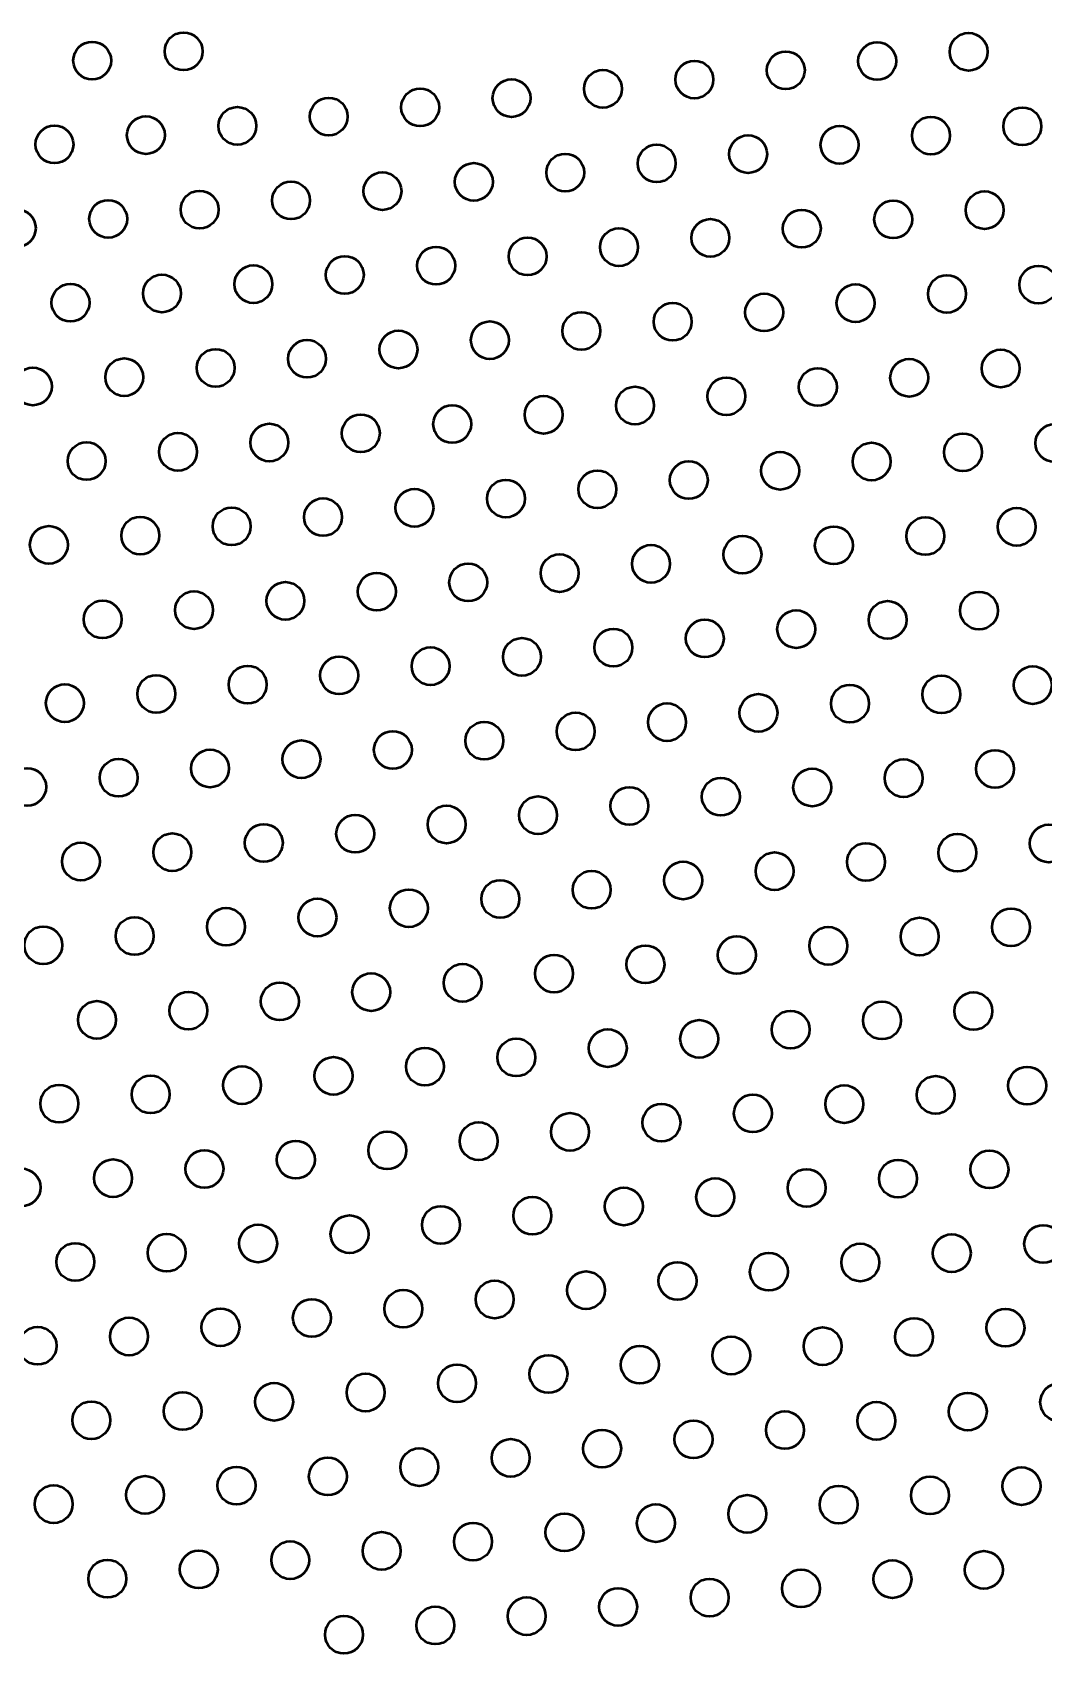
# Model space of a CAD drawing. Header units: inches. Extents: x 17.2 to 30.9, y 2 to 10.
# Drawn here: x 25.418 to 26.717, y 4.927 to 7.011 of the extents above; entities that cross this region are included whole.
import ezdxf

# ---------------------------------------------------------------- set-up
doc = ezdxf.new("R2010")
doc.units = ezdxf.units.IN
doc.header["$MEASUREMENT"] = 0
doc.layers.add('Visible', color=7, linetype='Continuous', lineweight=0)

# ---------------------------------------------------------------- blocks, each defined once
blk = doc.blocks.new('Block_4727')
at = {"layer": 'Visible', "color": 7, "lineweight": 50}
blk.add_circle((25.8181, 4.9514), 0.0243, dxfattribs=at)
blk = doc.blocks.new('Block_4728')
at = {"layer": 'Visible', "color": 7, "lineweight": 50}
blk.add_circle((25.9356, 4.9633), 0.0243, dxfattribs=at)
blk = doc.blocks.new('Block_4729')
at = {"layer": 'Visible', "color": 7, "lineweight": 50}
blk.add_circle((26.0531, 4.9752), 0.0243, dxfattribs=at)
blk = doc.blocks.new('Block_4730')
at = {"layer": 'Visible', "color": 7, "lineweight": 50}
blk.add_circle((26.1706, 4.9871), 0.0243, dxfattribs=at)
blk = doc.blocks.new('Block_4731')
at = {"layer": 'Visible', "color": 7, "lineweight": 50}
blk.add_circle((26.2882, 4.999), 0.0243, dxfattribs=at)
blk = doc.blocks.new('Block_4732')
at = {"layer": 'Visible', "color": 7, "lineweight": 50}
blk.add_circle((26.4057, 5.0109), 0.0243, dxfattribs=at)
blk = doc.blocks.new('Block_4733')
at = {"layer": 'Visible', "color": 7, "lineweight": 50}
blk.add_circle((26.5232, 5.0228), 0.0243, dxfattribs=at)
blk = doc.blocks.new('Block_4734')
at = {"layer": 'Visible', "color": 7, "lineweight": 50}
blk.add_circle((26.6407, 5.0347), 0.0243, dxfattribs=at)
blk = doc.blocks.new('Block_4737')
at = {"layer": 'Visible', "color": 7, "lineweight": 50}
blk.add_circle((25.514, 5.0234), 0.0243, dxfattribs=at)
blk = doc.blocks.new('Block_4738')
at = {"layer": 'Visible', "color": 7, "lineweight": 50}
blk.add_circle((25.6315, 5.0353), 0.0243, dxfattribs=at)
blk = doc.blocks.new('Block_4739')
at = {"layer": 'Visible', "color": 7, "lineweight": 50}
blk.add_circle((25.7491, 5.0472), 0.0243, dxfattribs=at)
blk = doc.blocks.new('Block_4740')
at = {"layer": 'Visible', "color": 7, "lineweight": 50}
blk.add_circle((25.8666, 5.0591), 0.0243, dxfattribs=at)
blk = doc.blocks.new('Block_4741')
at = {"layer": 'Visible', "color": 7, "lineweight": 50}
blk.add_circle((25.9841, 5.071), 0.0243, dxfattribs=at)
blk = doc.blocks.new('Block_4742')
at = {"layer": 'Visible', "color": 7, "lineweight": 50}
blk.add_circle((26.1016, 5.0829), 0.0243, dxfattribs=at)
blk = doc.blocks.new('Block_4743')
at = {"layer": 'Visible', "color": 7, "lineweight": 50}
blk.add_circle((26.2191, 5.0948), 0.0243, dxfattribs=at)
blk = doc.blocks.new('Block_4744')
at = {"layer": 'Visible', "color": 7, "lineweight": 50}
blk.add_circle((26.3366, 5.1067), 0.0243, dxfattribs=at)
blk = doc.blocks.new('Block_4745')
at = {"layer": 'Visible', "color": 7, "lineweight": 50}
blk.add_circle((26.4541, 5.1186), 0.0243, dxfattribs=at)
blk = doc.blocks.new('Block_4746')
at = {"layer": 'Visible', "color": 7, "lineweight": 50}
blk.add_circle((26.5716, 5.1305), 0.0243, dxfattribs=at)
blk = doc.blocks.new('Block_4747')
at = {"layer": 'Visible', "color": 7, "lineweight": 50}
blk.add_circle((26.6891, 5.1424), 0.0243, dxfattribs=at)
blk = doc.blocks.new('Block_4755')
at = {"layer": 'Visible', "color": 7, "lineweight": 50}
blk.add_circle((25.445, 5.1192), 0.0243, dxfattribs=at)
blk = doc.blocks.new('Block_4756')
at = {"layer": 'Visible', "color": 7, "lineweight": 50}
blk.add_circle((25.5625, 5.1311), 0.0243, dxfattribs=at)
blk = doc.blocks.new('Block_4757')
at = {"layer": 'Visible', "color": 7, "lineweight": 50}
blk.add_circle((25.68, 5.143), 0.0243, dxfattribs=at)
blk = doc.blocks.new('Block_4758')
at = {"layer": 'Visible', "color": 7, "lineweight": 50}
blk.add_circle((25.7975, 5.1549), 0.0243, dxfattribs=at)
blk = doc.blocks.new('Block_4759')
at = {"layer": 'Visible', "color": 7, "lineweight": 50}
blk.add_circle((25.915, 5.1668), 0.0243, dxfattribs=at)
blk = doc.blocks.new('Block_4760')
at = {"layer": 'Visible', "color": 7, "lineweight": 50}
blk.add_circle((26.0325, 5.1787), 0.0243, dxfattribs=at)
blk = doc.blocks.new('Block_4761')
at = {"layer": 'Visible', "color": 7, "lineweight": 50}
blk.add_circle((26.15, 5.1906), 0.0243, dxfattribs=at)
blk = doc.blocks.new('Block_4762')
at = {"layer": 'Visible', "color": 7, "lineweight": 50}
blk.add_circle((26.2675, 5.2025), 0.0243, dxfattribs=at)
blk = doc.blocks.new('Block_4763')
at = {"layer": 'Visible', "color": 7, "lineweight": 50}
blk.add_circle((26.385, 5.2144), 0.0243, dxfattribs=at)
blk = doc.blocks.new('Block_4764')
at = {"layer": 'Visible', "color": 7, "lineweight": 50}
blk.add_circle((26.5026, 5.2263), 0.0243, dxfattribs=at)
blk = doc.blocks.new('Block_4765')
at = {"layer": 'Visible', "color": 7, "lineweight": 50}
blk.add_circle((26.6201, 5.2382), 0.0243, dxfattribs=at)
blk = doc.blocks.new('Block_4766')
at = {"layer": 'Visible', "color": 7, "lineweight": 50}
blk.add_circle((26.7376, 5.2501), 0.0243, dxfattribs=at)
blk = doc.blocks.new('Block_4776')
at = {"layer": 'Visible', "color": 7, "lineweight": 50}
blk.add_circle((25.4934, 5.227), 0.0243, dxfattribs=at)
blk = doc.blocks.new('Block_4777')
at = {"layer": 'Visible', "color": 7, "lineweight": 50}
blk.add_circle((25.6109, 5.2389), 0.0243, dxfattribs=at)
blk = doc.blocks.new('Block_4778')
at = {"layer": 'Visible', "color": 7, "lineweight": 50}
blk.add_circle((25.7284, 5.2508), 0.0243, dxfattribs=at)
blk = doc.blocks.new('Block_4779')
at = {"layer": 'Visible', "color": 7, "lineweight": 50}
blk.add_circle((25.846, 5.2627), 0.0243, dxfattribs=at)
blk = doc.blocks.new('Block_4780')
at = {"layer": 'Visible', "color": 7, "lineweight": 50}
blk.add_circle((25.9635, 5.2746), 0.0243, dxfattribs=at)
blk = doc.blocks.new('Block_4781')
at = {"layer": 'Visible', "color": 7, "lineweight": 50}
blk.add_circle((26.081, 5.2865), 0.0243, dxfattribs=at)
blk = doc.blocks.new('Block_4782')
at = {"layer": 'Visible', "color": 7, "lineweight": 50}
blk.add_circle((26.1985, 5.2984), 0.0243, dxfattribs=at)
blk = doc.blocks.new('Block_4783')
at = {"layer": 'Visible', "color": 7, "lineweight": 50}
blk.add_circle((26.316, 5.3103), 0.0243, dxfattribs=at)
blk = doc.blocks.new('Block_4784')
at = {"layer": 'Visible', "color": 7, "lineweight": 50}
blk.add_circle((26.4335, 5.3222), 0.0243, dxfattribs=at)
blk = doc.blocks.new('Block_4785')
at = {"layer": 'Visible', "color": 7, "lineweight": 50}
blk.add_circle((26.551, 5.3341), 0.0243, dxfattribs=at)
blk = doc.blocks.new('Block_4786')
at = {"layer": 'Visible', "color": 7, "lineweight": 50}
blk.add_circle((26.6685, 5.346), 0.0243, dxfattribs=at)
blk = doc.blocks.new('Block_4798')
at = {"layer": 'Visible', "color": 7, "lineweight": 50}
blk.add_circle((25.4244, 5.3228), 0.0243, dxfattribs=at)
blk = doc.blocks.new('Block_4799')
at = {"layer": 'Visible', "color": 7, "lineweight": 50}
blk.add_circle((25.5419, 5.3347), 0.0243, dxfattribs=at)
blk = doc.blocks.new('Block_4800')
at = {"layer": 'Visible', "color": 7, "lineweight": 50}
blk.add_circle((25.6594, 5.3466), 0.0243, dxfattribs=at)
blk = doc.blocks.new('Block_4801')
at = {"layer": 'Visible', "color": 7, "lineweight": 50}
blk.add_circle((25.7769, 5.3585), 0.0243, dxfattribs=at)
blk = doc.blocks.new('Block_4802')
at = {"layer": 'Visible', "color": 7, "lineweight": 50}
blk.add_circle((25.8944, 5.3704), 0.0243, dxfattribs=at)
blk = doc.blocks.new('Block_4803')
at = {"layer": 'Visible', "color": 7, "lineweight": 50}
blk.add_circle((26.0119, 5.3823), 0.0243, dxfattribs=at)
blk = doc.blocks.new('Block_4804')
at = {"layer": 'Visible', "color": 7, "lineweight": 50}
blk.add_circle((26.1294, 5.3942), 0.0243, dxfattribs=at)
blk = doc.blocks.new('Block_4805')
at = {"layer": 'Visible', "color": 7, "lineweight": 50}
blk.add_circle((26.2469, 5.4061), 0.0243, dxfattribs=at)
blk = doc.blocks.new('Block_4806')
at = {"layer": 'Visible', "color": 7, "lineweight": 50}
blk.add_circle((26.3644, 5.418), 0.0243, dxfattribs=at)
blk = doc.blocks.new('Block_4807')
at = {"layer": 'Visible', "color": 7, "lineweight": 50}
blk.add_circle((26.4819, 5.4299), 0.0243, dxfattribs=at)
blk = doc.blocks.new('Block_4808')
at = {"layer": 'Visible', "color": 7, "lineweight": 50}
blk.add_circle((26.5995, 5.4418), 0.0243, dxfattribs=at)
blk = doc.blocks.new('Block_4809')
at = {"layer": 'Visible', "color": 7, "lineweight": 50}
blk.add_circle((26.717, 5.4537), 0.0243, dxfattribs=at)
blk = doc.blocks.new('Block_4823')
at = {"layer": 'Visible', "color": 7, "lineweight": 50}
blk.add_circle((25.4728, 5.4305), 0.0243, dxfattribs=at)
blk = doc.blocks.new('Block_4824')
at = {"layer": 'Visible', "color": 7, "lineweight": 50}
blk.add_circle((25.5903, 5.4424), 0.0243, dxfattribs=at)
blk = doc.blocks.new('Block_4825')
at = {"layer": 'Visible', "color": 7, "lineweight": 50}
blk.add_circle((25.7078, 5.4543), 0.0243, dxfattribs=at)
blk = doc.blocks.new('Block_4826')
at = {"layer": 'Visible', "color": 7, "lineweight": 50}
blk.add_circle((25.8253, 5.4662), 0.0243, dxfattribs=at)
blk = doc.blocks.new('Block_4827')
at = {"layer": 'Visible', "color": 7, "lineweight": 50}
blk.add_circle((25.9428, 5.4781), 0.0243, dxfattribs=at)
blk = doc.blocks.new('Block_4828')
at = {"layer": 'Visible', "color": 7, "lineweight": 50}
blk.add_circle((26.0604, 5.49), 0.0243, dxfattribs=at)
blk = doc.blocks.new('Block_4829')
at = {"layer": 'Visible', "color": 7, "lineweight": 50}
blk.add_circle((26.1779, 5.5019), 0.0243, dxfattribs=at)
blk = doc.blocks.new('Block_4830')
at = {"layer": 'Visible', "color": 7, "lineweight": 50}
blk.add_circle((26.2954, 5.5138), 0.0243, dxfattribs=at)
blk = doc.blocks.new('Block_4831')
at = {"layer": 'Visible', "color": 7, "lineweight": 50}
blk.add_circle((26.4129, 5.5257), 0.0243, dxfattribs=at)
blk = doc.blocks.new('Block_4832')
at = {"layer": 'Visible', "color": 7, "lineweight": 50}
blk.add_circle((26.5304, 5.5376), 0.0243, dxfattribs=at)
blk = doc.blocks.new('Block_4833')
at = {"layer": 'Visible', "color": 7, "lineweight": 50}
blk.add_circle((26.6479, 5.5495), 0.0243, dxfattribs=at)
blk = doc.blocks.new('Block_4850')
at = {"layer": 'Visible', "color": 7, "lineweight": 50}
blk.add_circle((25.4038, 5.5263), 0.0243, dxfattribs=at)
blk = doc.blocks.new('Block_4851')
at = {"layer": 'Visible', "color": 7, "lineweight": 50}
blk.add_circle((25.5213, 5.5382), 0.0243, dxfattribs=at)
blk = doc.blocks.new('Block_4852')
at = {"layer": 'Visible', "color": 7, "lineweight": 50}
blk.add_circle((25.6388, 5.5501), 0.0243, dxfattribs=at)
blk = doc.blocks.new('Block_4853')
at = {"layer": 'Visible', "color": 7, "lineweight": 50}
blk.add_circle((25.7563, 5.562), 0.0243, dxfattribs=at)
blk = doc.blocks.new('Block_4854')
at = {"layer": 'Visible', "color": 7, "lineweight": 50}
blk.add_circle((25.8738, 5.5739), 0.0243, dxfattribs=at)
blk = doc.blocks.new('Block_4855')
at = {"layer": 'Visible', "color": 7, "lineweight": 50}
blk.add_circle((25.9913, 5.5858), 0.0243, dxfattribs=at)
blk = doc.blocks.new('Block_4856')
at = {"layer": 'Visible', "color": 7, "lineweight": 50}
blk.add_circle((26.1088, 5.5977), 0.0243, dxfattribs=at)
blk = doc.blocks.new('Block_4857')
at = {"layer": 'Visible', "color": 7, "lineweight": 50}
blk.add_circle((26.2263, 5.6096), 0.0243, dxfattribs=at)
blk = doc.blocks.new('Block_4858')
at = {"layer": 'Visible', "color": 7, "lineweight": 50}
blk.add_circle((26.3438, 5.6215), 0.0243, dxfattribs=at)
blk = doc.blocks.new('Block_4859')
at = {"layer": 'Visible', "color": 7, "lineweight": 50}
blk.add_circle((26.4613, 5.6334), 0.0243, dxfattribs=at)
blk = doc.blocks.new('Block_4860')
at = {"layer": 'Visible', "color": 7, "lineweight": 50}
blk.add_circle((26.5788, 5.6453), 0.0243, dxfattribs=at)
blk = doc.blocks.new('Block_4861')
at = {"layer": 'Visible', "color": 7, "lineweight": 50}
blk.add_circle((26.6964, 5.6572), 0.0243, dxfattribs=at)
blk = doc.blocks.new('Block_4879')
at = {"layer": 'Visible', "color": 7, "lineweight": 50}
blk.add_circle((25.4522, 5.634), 0.0243, dxfattribs=at)
blk = doc.blocks.new('Block_4880')
at = {"layer": 'Visible', "color": 7, "lineweight": 50}
blk.add_circle((25.5697, 5.6459), 0.0243, dxfattribs=at)
blk = doc.blocks.new('Block_4881')
at = {"layer": 'Visible', "color": 7, "lineweight": 50}
blk.add_circle((25.6872, 5.6578), 0.0243, dxfattribs=at)
blk = doc.blocks.new('Block_4882')
at = {"layer": 'Visible', "color": 7, "lineweight": 50}
blk.add_circle((25.8047, 5.6697), 0.0243, dxfattribs=at)
blk = doc.blocks.new('Block_4883')
at = {"layer": 'Visible', "color": 7, "lineweight": 50}
blk.add_circle((25.9222, 5.6816), 0.0243, dxfattribs=at)
blk = doc.blocks.new('Block_4884')
at = {"layer": 'Visible', "color": 7, "lineweight": 50}
blk.add_circle((26.0397, 5.6935), 0.0243, dxfattribs=at)
blk = doc.blocks.new('Block_4885')
at = {"layer": 'Visible', "color": 7, "lineweight": 50}
blk.add_circle((26.1573, 5.7054), 0.0243, dxfattribs=at)
blk = doc.blocks.new('Block_4886')
at = {"layer": 'Visible', "color": 7, "lineweight": 50}
blk.add_circle((26.2748, 5.7173), 0.0243, dxfattribs=at)
blk = doc.blocks.new('Block_4887')
at = {"layer": 'Visible', "color": 7, "lineweight": 50}
blk.add_circle((26.3923, 5.7292), 0.0243, dxfattribs=at)
blk = doc.blocks.new('Block_4888')
at = {"layer": 'Visible', "color": 7, "lineweight": 50}
blk.add_circle((26.5098, 5.7411), 0.0243, dxfattribs=at)
blk = doc.blocks.new('Block_4889')
at = {"layer": 'Visible', "color": 7, "lineweight": 50}
blk.add_circle((26.6273, 5.753), 0.0243, dxfattribs=at)
blk = doc.blocks.new('Block_4908')
at = {"layer": 'Visible', "color": 7, "lineweight": 50}
blk.add_circle((25.5006, 5.7417), 0.0243, dxfattribs=at)
blk = doc.blocks.new('Block_4909')
at = {"layer": 'Visible', "color": 7, "lineweight": 50}
blk.add_circle((25.6182, 5.7536), 0.0243, dxfattribs=at)
blk = doc.blocks.new('Block_4910')
at = {"layer": 'Visible', "color": 7, "lineweight": 50}
blk.add_circle((25.7357, 5.7655), 0.0243, dxfattribs=at)
blk = doc.blocks.new('Block_4911')
at = {"layer": 'Visible', "color": 7, "lineweight": 50}
blk.add_circle((25.8532, 5.7774), 0.0243, dxfattribs=at)
blk = doc.blocks.new('Block_4912')
at = {"layer": 'Visible', "color": 7, "lineweight": 50}
blk.add_circle((25.9707, 5.7893), 0.0243, dxfattribs=at)
blk = doc.blocks.new('Block_4913')
at = {"layer": 'Visible', "color": 7, "lineweight": 50}
blk.add_circle((26.0882, 5.8012), 0.0243, dxfattribs=at)
blk = doc.blocks.new('Block_4914')
at = {"layer": 'Visible', "color": 7, "lineweight": 50}
blk.add_circle((26.2057, 5.8131), 0.0243, dxfattribs=at)
blk = doc.blocks.new('Block_4915')
at = {"layer": 'Visible', "color": 7, "lineweight": 50}
blk.add_circle((26.3232, 5.825), 0.0243, dxfattribs=at)
blk = doc.blocks.new('Block_4916')
at = {"layer": 'Visible', "color": 7, "lineweight": 50}
blk.add_circle((26.4407, 5.8369), 0.0243, dxfattribs=at)
blk = doc.blocks.new('Block_4917')
at = {"layer": 'Visible', "color": 7, "lineweight": 50}
blk.add_circle((26.5582, 5.8488), 0.0243, dxfattribs=at)
blk = doc.blocks.new('Block_4918')
at = {"layer": 'Visible', "color": 7, "lineweight": 50}
blk.add_circle((26.6757, 5.8607), 0.0243, dxfattribs=at)
blk = doc.blocks.new('Block_4936')
at = {"layer": 'Visible', "color": 7, "lineweight": 50}
blk.add_circle((25.4316, 5.8376), 0.0243, dxfattribs=at)
blk = doc.blocks.new('Block_4937')
at = {"layer": 'Visible', "color": 7, "lineweight": 50}
blk.add_circle((25.5491, 5.8495), 0.0243, dxfattribs=at)
blk = doc.blocks.new('Block_4938')
at = {"layer": 'Visible', "color": 7, "lineweight": 50}
blk.add_circle((25.6666, 5.8614), 0.0243, dxfattribs=at)
blk = doc.blocks.new('Block_4939')
at = {"layer": 'Visible', "color": 7, "lineweight": 50}
blk.add_circle((25.7841, 5.8733), 0.0243, dxfattribs=at)
blk = doc.blocks.new('Block_4940')
at = {"layer": 'Visible', "color": 7, "lineweight": 50}
blk.add_circle((25.9016, 5.8852), 0.0243, dxfattribs=at)
blk = doc.blocks.new('Block_4941')
at = {"layer": 'Visible', "color": 7, "lineweight": 50}
blk.add_circle((26.0191, 5.8971), 0.0243, dxfattribs=at)
blk = doc.blocks.new('Block_4942')
at = {"layer": 'Visible', "color": 7, "lineweight": 50}
blk.add_circle((26.1366, 5.909), 0.0243, dxfattribs=at)
blk = doc.blocks.new('Block_4943')
at = {"layer": 'Visible', "color": 7, "lineweight": 50}
blk.add_circle((26.2542, 5.9209), 0.0243, dxfattribs=at)
blk = doc.blocks.new('Block_4944')
at = {"layer": 'Visible', "color": 7, "lineweight": 50}
blk.add_circle((26.3717, 5.9328), 0.0243, dxfattribs=at)
blk = doc.blocks.new('Block_4945')
at = {"layer": 'Visible', "color": 7, "lineweight": 50}
blk.add_circle((26.4892, 5.9447), 0.0243, dxfattribs=at)
blk = doc.blocks.new('Block_4946')
at = {"layer": 'Visible', "color": 7, "lineweight": 50}
blk.add_circle((26.6067, 5.9566), 0.0243, dxfattribs=at)
blk = doc.blocks.new('Block_4947')
at = {"layer": 'Visible', "color": 7, "lineweight": 50}
blk.add_circle((26.7242, 5.9685), 0.0243, dxfattribs=at)
blk = doc.blocks.new('Block_4966')
at = {"layer": 'Visible', "color": 7, "lineweight": 50}
blk.add_circle((25.48, 5.9453), 0.0243, dxfattribs=at)
blk = doc.blocks.new('Block_4967')
at = {"layer": 'Visible', "color": 7, "lineweight": 50}
blk.add_circle((25.5975, 5.9572), 0.0243, dxfattribs=at)
blk = doc.blocks.new('Block_4968')
at = {"layer": 'Visible', "color": 7, "lineweight": 50}
blk.add_circle((25.7151, 5.9691), 0.0243, dxfattribs=at)
blk = doc.blocks.new('Block_4969')
at = {"layer": 'Visible', "color": 7, "lineweight": 50}
blk.add_circle((25.8326, 5.981), 0.0243, dxfattribs=at)
blk = doc.blocks.new('Block_4970')
at = {"layer": 'Visible', "color": 7, "lineweight": 50}
blk.add_circle((25.9501, 5.9929), 0.0243, dxfattribs=at)
blk = doc.blocks.new('Block_4971')
at = {"layer": 'Visible', "color": 7, "lineweight": 50}
blk.add_circle((26.0676, 6.0048), 0.0243, dxfattribs=at)
blk = doc.blocks.new('Block_4972')
at = {"layer": 'Visible', "color": 7, "lineweight": 50}
blk.add_circle((26.1851, 6.0167), 0.0243, dxfattribs=at)
blk = doc.blocks.new('Block_4973')
at = {"layer": 'Visible', "color": 7, "lineweight": 50}
blk.add_circle((26.3026, 6.0286), 0.0243, dxfattribs=at)
blk = doc.blocks.new('Block_4974')
at = {"layer": 'Visible', "color": 7, "lineweight": 50}
blk.add_circle((26.4201, 6.0405), 0.0243, dxfattribs=at)
blk = doc.blocks.new('Block_4975')
at = {"layer": 'Visible', "color": 7, "lineweight": 50}
blk.add_circle((26.5376, 6.0524), 0.0243, dxfattribs=at)
blk = doc.blocks.new('Block_4976')
at = {"layer": 'Visible', "color": 7, "lineweight": 50}
blk.add_circle((26.6551, 6.0643), 0.0243, dxfattribs=at)
blk = doc.blocks.new('Block_4995')
at = {"layer": 'Visible', "color": 7, "lineweight": 50}
blk.add_circle((25.411, 6.0411), 0.0243, dxfattribs=at)
blk = doc.blocks.new('Block_4996')
at = {"layer": 'Visible', "color": 7, "lineweight": 50}
blk.add_circle((25.5285, 6.053), 0.0243, dxfattribs=at)
blk = doc.blocks.new('Block_4997')
at = {"layer": 'Visible', "color": 7, "lineweight": 50}
blk.add_circle((25.646, 6.0649), 0.0243, dxfattribs=at)
blk = doc.blocks.new('Block_4998')
at = {"layer": 'Visible', "color": 7, "lineweight": 50}
blk.add_circle((25.7635, 6.0768), 0.0243, dxfattribs=at)
blk = doc.blocks.new('Block_4999')
at = {"layer": 'Visible', "color": 7, "lineweight": 50}
blk.add_circle((25.881, 6.0887), 0.0243, dxfattribs=at)
blk = doc.blocks.new('Block_5000')
at = {"layer": 'Visible', "color": 7, "lineweight": 50}
blk.add_circle((25.9985, 6.1006), 0.0243, dxfattribs=at)
blk = doc.blocks.new('Block_5001')
at = {"layer": 'Visible', "color": 7, "lineweight": 50}
blk.add_circle((26.116, 6.1125), 0.0243, dxfattribs=at)
blk = doc.blocks.new('Block_5002')
at = {"layer": 'Visible', "color": 7, "lineweight": 50}
blk.add_circle((26.2335, 6.1244), 0.0243, dxfattribs=at)
blk = doc.blocks.new('Block_5003')
at = {"layer": 'Visible', "color": 7, "lineweight": 50}
blk.add_circle((26.351, 6.1363), 0.0243, dxfattribs=at)
blk = doc.blocks.new('Block_5004')
at = {"layer": 'Visible', "color": 7, "lineweight": 50}
blk.add_circle((26.4686, 6.1482), 0.0243, dxfattribs=at)
blk = doc.blocks.new('Block_5005')
at = {"layer": 'Visible', "color": 7, "lineweight": 50}
blk.add_circle((26.5861, 6.1601), 0.0243, dxfattribs=at)
blk = doc.blocks.new('Block_5006')
at = {"layer": 'Visible', "color": 7, "lineweight": 50}
blk.add_circle((26.7036, 6.172), 0.0243, dxfattribs=at)
blk = doc.blocks.new('Block_5025')
at = {"layer": 'Visible', "color": 7, "lineweight": 50}
blk.add_circle((25.4594, 6.1488), 0.0243, dxfattribs=at)
blk = doc.blocks.new('Block_5026')
at = {"layer": 'Visible', "color": 7, "lineweight": 50}
blk.add_circle((25.5769, 6.1607), 0.0243, dxfattribs=at)
blk = doc.blocks.new('Block_5027')
at = {"layer": 'Visible', "color": 7, "lineweight": 50}
blk.add_circle((25.6944, 6.1726), 0.0243, dxfattribs=at)
blk = doc.blocks.new('Block_5028')
at = {"layer": 'Visible', "color": 7, "lineweight": 50}
blk.add_circle((25.812, 6.1845), 0.0243, dxfattribs=at)
blk = doc.blocks.new('Block_5029')
at = {"layer": 'Visible', "color": 7, "lineweight": 50}
blk.add_circle((25.9295, 6.1964), 0.0243, dxfattribs=at)
blk = doc.blocks.new('Block_5030')
at = {"layer": 'Visible', "color": 7, "lineweight": 50}
blk.add_circle((26.047, 6.2083), 0.0243, dxfattribs=at)
blk = doc.blocks.new('Block_5031')
at = {"layer": 'Visible', "color": 7, "lineweight": 50}
blk.add_circle((26.1645, 6.2202), 0.0243, dxfattribs=at)
blk = doc.blocks.new('Block_5032')
at = {"layer": 'Visible', "color": 7, "lineweight": 50}
blk.add_circle((26.282, 6.2321), 0.0243, dxfattribs=at)
blk = doc.blocks.new('Block_5033')
at = {"layer": 'Visible', "color": 7, "lineweight": 50}
blk.add_circle((26.3995, 6.244), 0.0243, dxfattribs=at)
blk = doc.blocks.new('Block_5034')
at = {"layer": 'Visible', "color": 7, "lineweight": 50}
blk.add_circle((26.517, 6.2559), 0.0243, dxfattribs=at)
blk = doc.blocks.new('Block_5035')
at = {"layer": 'Visible', "color": 7, "lineweight": 50}
blk.add_circle((26.6345, 6.2678), 0.0243, dxfattribs=at)
blk = doc.blocks.new('Block_5056')
at = {"layer": 'Visible', "color": 7, "lineweight": 50}
blk.add_circle((25.5079, 6.2565), 0.0243, dxfattribs=at)
blk = doc.blocks.new('Block_5057')
at = {"layer": 'Visible', "color": 7, "lineweight": 50}
blk.add_circle((25.6254, 6.2684), 0.0243, dxfattribs=at)
blk = doc.blocks.new('Block_5058')
at = {"layer": 'Visible', "color": 7, "lineweight": 50}
blk.add_circle((25.7429, 6.2803), 0.0243, dxfattribs=at)
blk = doc.blocks.new('Block_5059')
at = {"layer": 'Visible', "color": 7, "lineweight": 50}
blk.add_circle((25.8604, 6.2922), 0.0243, dxfattribs=at)
blk = doc.blocks.new('Block_5060')
at = {"layer": 'Visible', "color": 7, "lineweight": 50}
blk.add_circle((25.9779, 6.3041), 0.0243, dxfattribs=at)
blk = doc.blocks.new('Block_5061')
at = {"layer": 'Visible', "color": 7, "lineweight": 50}
blk.add_circle((26.0954, 6.316), 0.0243, dxfattribs=at)
blk = doc.blocks.new('Block_5062')
at = {"layer": 'Visible', "color": 7, "lineweight": 50}
blk.add_circle((26.2129, 6.3279), 0.0243, dxfattribs=at)
blk = doc.blocks.new('Block_5063')
at = {"layer": 'Visible', "color": 7, "lineweight": 50}
blk.add_circle((26.3304, 6.3398), 0.0243, dxfattribs=at)
blk = doc.blocks.new('Block_5064')
at = {"layer": 'Visible', "color": 7, "lineweight": 50}
blk.add_circle((26.4479, 6.3517), 0.0243, dxfattribs=at)
blk = doc.blocks.new('Block_5065')
at = {"layer": 'Visible', "color": 7, "lineweight": 50}
blk.add_circle((26.5655, 6.3636), 0.0243, dxfattribs=at)
blk = doc.blocks.new('Block_5066')
at = {"layer": 'Visible', "color": 7, "lineweight": 50}
blk.add_circle((26.683, 6.3755), 0.0243, dxfattribs=at)
blk = doc.blocks.new('Block_5086')
at = {"layer": 'Visible', "color": 7, "lineweight": 50}
blk.add_circle((25.4388, 6.3523), 0.0243, dxfattribs=at)
blk = doc.blocks.new('Block_5087')
at = {"layer": 'Visible', "color": 7, "lineweight": 50}
blk.add_circle((25.5563, 6.3642), 0.0243, dxfattribs=at)
blk = doc.blocks.new('Block_5088')
at = {"layer": 'Visible', "color": 7, "lineweight": 50}
blk.add_circle((25.6738, 6.3761), 0.0243, dxfattribs=at)
blk = doc.blocks.new('Block_5089')
at = {"layer": 'Visible', "color": 7, "lineweight": 50}
blk.add_circle((25.7913, 6.388), 0.0243, dxfattribs=at)
blk = doc.blocks.new('Block_5090')
at = {"layer": 'Visible', "color": 7, "lineweight": 50}
blk.add_circle((25.9088, 6.3999), 0.0243, dxfattribs=at)
blk = doc.blocks.new('Block_5091')
at = {"layer": 'Visible', "color": 7, "lineweight": 50}
blk.add_circle((26.0264, 6.4118), 0.0243, dxfattribs=at)
blk = doc.blocks.new('Block_5092')
at = {"layer": 'Visible', "color": 7, "lineweight": 50}
blk.add_circle((26.1439, 6.4237), 0.0243, dxfattribs=at)
blk = doc.blocks.new('Block_5093')
at = {"layer": 'Visible', "color": 7, "lineweight": 50}
blk.add_circle((26.2614, 6.4356), 0.0243, dxfattribs=at)
blk = doc.blocks.new('Block_5094')
at = {"layer": 'Visible', "color": 7, "lineweight": 50}
blk.add_circle((26.3789, 6.4475), 0.0243, dxfattribs=at)
blk = doc.blocks.new('Block_5095')
at = {"layer": 'Visible', "color": 7, "lineweight": 50}
blk.add_circle((26.4964, 6.4594), 0.0243, dxfattribs=at)
blk = doc.blocks.new('Block_5096')
at = {"layer": 'Visible', "color": 7, "lineweight": 50}
blk.add_circle((26.6139, 6.4713), 0.0243, dxfattribs=at)
blk = doc.blocks.new('Block_5097')
at = {"layer": 'Visible', "color": 7, "lineweight": 50}
blk.add_circle((26.7314, 6.4832), 0.0243, dxfattribs=at)
blk = doc.blocks.new('Block_5117')
at = {"layer": 'Visible', "color": 7, "lineweight": 50}
blk.add_circle((25.4873, 6.46), 0.0243, dxfattribs=at)
blk = doc.blocks.new('Block_5118')
at = {"layer": 'Visible', "color": 7, "lineweight": 50}
blk.add_circle((25.6048, 6.4719), 0.0243, dxfattribs=at)
blk = doc.blocks.new('Block_5119')
at = {"layer": 'Visible', "color": 7, "lineweight": 50}
blk.add_circle((25.7223, 6.4838), 0.0243, dxfattribs=at)
blk = doc.blocks.new('Block_5120')
at = {"layer": 'Visible', "color": 7, "lineweight": 50}
blk.add_circle((25.8398, 6.4957), 0.0243, dxfattribs=at)
blk = doc.blocks.new('Block_5121')
at = {"layer": 'Visible', "color": 7, "lineweight": 50}
blk.add_circle((25.9573, 6.5076), 0.0243, dxfattribs=at)
blk = doc.blocks.new('Block_5122')
at = {"layer": 'Visible', "color": 7, "lineweight": 50}
blk.add_circle((26.0748, 6.5195), 0.0243, dxfattribs=at)
blk = doc.blocks.new('Block_5123')
at = {"layer": 'Visible', "color": 7, "lineweight": 50}
blk.add_circle((26.1923, 6.5314), 0.0243, dxfattribs=at)
blk = doc.blocks.new('Block_5124')
at = {"layer": 'Visible', "color": 7, "lineweight": 50}
blk.add_circle((26.3098, 6.5433), 0.0243, dxfattribs=at)
blk = doc.blocks.new('Block_5125')
at = {"layer": 'Visible', "color": 7, "lineweight": 50}
blk.add_circle((26.4273, 6.5552), 0.0243, dxfattribs=at)
blk = doc.blocks.new('Block_5126')
at = {"layer": 'Visible', "color": 7, "lineweight": 50}
blk.add_circle((26.5448, 6.5671), 0.0243, dxfattribs=at)
blk = doc.blocks.new('Block_5127')
at = {"layer": 'Visible', "color": 7, "lineweight": 50}
blk.add_circle((26.6624, 6.5791), 0.0243, dxfattribs=at)
blk = doc.blocks.new('Block_5147')
at = {"layer": 'Visible', "color": 7, "lineweight": 50}
blk.add_circle((25.4182, 6.5559), 0.0243, dxfattribs=at)
blk = doc.blocks.new('Block_5148')
at = {"layer": 'Visible', "color": 7, "lineweight": 50}
blk.add_circle((25.5357, 6.5678), 0.0243, dxfattribs=at)
blk = doc.blocks.new('Block_5149')
at = {"layer": 'Visible', "color": 7, "lineweight": 50}
blk.add_circle((25.6532, 6.5797), 0.0243, dxfattribs=at)
blk = doc.blocks.new('Block_5150')
at = {"layer": 'Visible', "color": 7, "lineweight": 50}
blk.add_circle((25.7707, 6.5916), 0.0243, dxfattribs=at)
blk = doc.blocks.new('Block_5151')
at = {"layer": 'Visible', "color": 7, "lineweight": 50}
blk.add_circle((25.8882, 6.6035), 0.0243, dxfattribs=at)
blk = doc.blocks.new('Block_5152')
at = {"layer": 'Visible', "color": 7, "lineweight": 50}
blk.add_circle((26.0057, 6.6154), 0.0243, dxfattribs=at)
blk = doc.blocks.new('Block_5153')
at = {"layer": 'Visible', "color": 7, "lineweight": 50}
blk.add_circle((26.1233, 6.6273), 0.0243, dxfattribs=at)
blk = doc.blocks.new('Block_5154')
at = {"layer": 'Visible', "color": 7, "lineweight": 50}
blk.add_circle((26.2408, 6.6392), 0.0243, dxfattribs=at)
blk = doc.blocks.new('Block_5155')
at = {"layer": 'Visible', "color": 7, "lineweight": 50}
blk.add_circle((26.3583, 6.6511), 0.0243, dxfattribs=at)
blk = doc.blocks.new('Block_5156')
at = {"layer": 'Visible', "color": 7, "lineweight": 50}
blk.add_circle((26.4758, 6.663), 0.0243, dxfattribs=at)
blk = doc.blocks.new('Block_5157')
at = {"layer": 'Visible', "color": 7, "lineweight": 50}
blk.add_circle((26.5933, 6.6749), 0.0243, dxfattribs=at)
blk = doc.blocks.new('Block_5158')
at = {"layer": 'Visible', "color": 7, "lineweight": 50}
blk.add_circle((26.7108, 6.6868), 0.0243, dxfattribs=at)
blk = doc.blocks.new('Block_5179')
at = {"layer": 'Visible', "color": 7, "lineweight": 50}
blk.add_circle((25.4666, 6.6636), 0.0243, dxfattribs=at)
blk = doc.blocks.new('Block_5180')
at = {"layer": 'Visible', "color": 7, "lineweight": 50}
blk.add_circle((25.5842, 6.6755), 0.0243, dxfattribs=at)
blk = doc.blocks.new('Block_5181')
at = {"layer": 'Visible', "color": 7, "lineweight": 50}
blk.add_circle((25.7017, 6.6874), 0.0243, dxfattribs=at)
blk = doc.blocks.new('Block_5182')
at = {"layer": 'Visible', "color": 7, "lineweight": 50}
blk.add_circle((25.8192, 6.6993), 0.0243, dxfattribs=at)
blk = doc.blocks.new('Block_5183')
at = {"layer": 'Visible', "color": 7, "lineweight": 50}
blk.add_circle((25.9367, 6.7112), 0.0243, dxfattribs=at)
blk = doc.blocks.new('Block_5184')
at = {"layer": 'Visible', "color": 7, "lineweight": 50}
blk.add_circle((26.0542, 6.7231), 0.0243, dxfattribs=at)
blk = doc.blocks.new('Block_5185')
at = {"layer": 'Visible', "color": 7, "lineweight": 50}
blk.add_circle((26.1717, 6.735), 0.0243, dxfattribs=at)
blk = doc.blocks.new('Block_5186')
at = {"layer": 'Visible', "color": 7, "lineweight": 50}
blk.add_circle((26.2892, 6.7469), 0.0243, dxfattribs=at)
blk = doc.blocks.new('Block_5187')
at = {"layer": 'Visible', "color": 7, "lineweight": 50}
blk.add_circle((26.4067, 6.7588), 0.0243, dxfattribs=at)
blk = doc.blocks.new('Block_5188')
at = {"layer": 'Visible', "color": 7, "lineweight": 50}
blk.add_circle((26.5242, 6.7707), 0.0243, dxfattribs=at)
blk = doc.blocks.new('Block_5189')
at = {"layer": 'Visible', "color": 7, "lineweight": 50}
blk.add_circle((26.6417, 6.7826), 0.0243, dxfattribs=at)
blk = doc.blocks.new('Block_5210')
at = {"layer": 'Visible', "color": 7, "lineweight": 50}
blk.add_circle((25.3976, 6.7594), 0.0243, dxfattribs=at)
blk = doc.blocks.new('Block_5211')
at = {"layer": 'Visible', "color": 7, "lineweight": 50}
blk.add_circle((25.5151, 6.7713), 0.0243, dxfattribs=at)
blk = doc.blocks.new('Block_5212')
at = {"layer": 'Visible', "color": 7, "lineweight": 50}
blk.add_circle((25.6326, 6.7832), 0.0243, dxfattribs=at)
blk = doc.blocks.new('Block_5213')
at = {"layer": 'Visible', "color": 7, "lineweight": 50}
blk.add_circle((25.7501, 6.7951), 0.0243, dxfattribs=at)
blk = doc.blocks.new('Block_5214')
at = {"layer": 'Visible', "color": 7, "lineweight": 50}
blk.add_circle((25.8676, 6.807), 0.0243, dxfattribs=at)
blk = doc.blocks.new('Block_5215')
at = {"layer": 'Visible', "color": 7, "lineweight": 50}
blk.add_circle((25.9851, 6.8189), 0.0243, dxfattribs=at)
blk = doc.blocks.new('Block_5216')
at = {"layer": 'Visible', "color": 7, "lineweight": 50}
blk.add_circle((26.1026, 6.8308), 0.0243, dxfattribs=at)
blk = doc.blocks.new('Block_5217')
at = {"layer": 'Visible', "color": 7, "lineweight": 50}
blk.add_circle((26.2202, 6.8427), 0.0243, dxfattribs=at)
blk = doc.blocks.new('Block_5218')
at = {"layer": 'Visible', "color": 7, "lineweight": 50}
blk.add_circle((26.3377, 6.8546), 0.0243, dxfattribs=at)
blk = doc.blocks.new('Block_5219')
at = {"layer": 'Visible', "color": 7, "lineweight": 50}
blk.add_circle((26.4552, 6.8665), 0.0243, dxfattribs=at)
blk = doc.blocks.new('Block_5220')
at = {"layer": 'Visible', "color": 7, "lineweight": 50}
blk.add_circle((26.5727, 6.8784), 0.0243, dxfattribs=at)
blk = doc.blocks.new('Block_5221')
at = {"layer": 'Visible', "color": 7, "lineweight": 50}
blk.add_circle((26.6902, 6.8903), 0.0243, dxfattribs=at)
blk = doc.blocks.new('Block_5237')
at = {"layer": 'Visible', "color": 7, "lineweight": 50}
blk.add_circle((25.446, 6.8671), 0.0243, dxfattribs=at)
blk = doc.blocks.new('Block_5238')
at = {"layer": 'Visible', "color": 7, "lineweight": 50}
blk.add_circle((25.5635, 6.879), 0.0243, dxfattribs=at)
blk = doc.blocks.new('Block_5239')
at = {"layer": 'Visible', "color": 7, "lineweight": 50}
blk.add_circle((25.6811, 6.8909), 0.0243, dxfattribs=at)
blk = doc.blocks.new('Block_5240')
at = {"layer": 'Visible', "color": 7, "lineweight": 50}
blk.add_circle((25.7986, 6.9028), 0.0243, dxfattribs=at)
blk = doc.blocks.new('Block_5241')
at = {"layer": 'Visible', "color": 7, "lineweight": 50}
blk.add_circle((25.9161, 6.9147), 0.0243, dxfattribs=at)
blk = doc.blocks.new('Block_5242')
at = {"layer": 'Visible', "color": 7, "lineweight": 50}
blk.add_circle((26.0336, 6.9266), 0.0243, dxfattribs=at)
blk = doc.blocks.new('Block_5243')
at = {"layer": 'Visible', "color": 7, "lineweight": 50}
blk.add_circle((26.1511, 6.9385), 0.0243, dxfattribs=at)
blk = doc.blocks.new('Block_5244')
at = {"layer": 'Visible', "color": 7, "lineweight": 50}
blk.add_circle((26.2686, 6.9504), 0.0243, dxfattribs=at)
blk = doc.blocks.new('Block_5245')
at = {"layer": 'Visible', "color": 7, "lineweight": 50}
blk.add_circle((26.3861, 6.9623), 0.0243, dxfattribs=at)
blk = doc.blocks.new('Block_5246')
at = {"layer": 'Visible', "color": 7, "lineweight": 50}
blk.add_circle((26.5036, 6.9742), 0.0243, dxfattribs=at)
blk = doc.blocks.new('Block_5247')
at = {"layer": 'Visible', "color": 7, "lineweight": 50}
blk.add_circle((26.6211, 6.9861), 0.0243, dxfattribs=at)
blk = doc.blocks.new('Block_5256')
at = {"layer": 'Visible', "color": 7, "lineweight": 50}
blk.add_circle((25.4945, 6.9748), 0.0243, dxfattribs=at)
blk = doc.blocks.new('Block_5257')
at = {"layer": 'Visible', "color": 7, "lineweight": 50}
blk.add_circle((25.612, 6.9867), 0.0243, dxfattribs=at)

msp = doc.modelspace()

# ---------------------------------------------------------------- block references
at = {"layer": 'Visible'}
for name in ['Block_5257', 'Block_5247', 'Block_5256', 'Block_5245', 'Block_5246', 'Block_5243', 'Block_5244', 'Block_5242', 'Block_5240', 'Block_5241', 'Block_5238', 'Block_5239', 'Block_5220', 'Block_5221', 'Block_5237', 'Block_5218', 'Block_5219', 'Block_5217', 'Block_5215', 'Block_5216', 'Block_5213', 'Block_5214', 'Block_5211', 'Block_5212', 'Block_5188', 'Block_5189', 'Block_5210', 'Block_5187', 'Block_5185', 'Block_5186', 'Block_5183', 'Block_5184', 'Block_5181', 'Block_5182', 'Block_5158', 'Block_5180', 'Block_5157', 'Block_5179', 'Block_5155', 'Block_5156', 'Block_5153', 'Block_5154', 'Block_5151', 'Block_5152', 'Block_5150', 'Block_5148', 'Block_5149', 'Block_5126', 'Block_5127', 'Block_5147', 'Block_5124', 'Block_5125', 'Block_5122', 'Block_5123', 'Block_5121', 'Block_5119', 'Block_5120', 'Block_5097', 'Block_5117', 'Block_5118', 'Block_5095', 'Block_5096', 'Block_5094', 'Block_5092', 'Block_5093', 'Block_5090', 'Block_5091', 'Block_5088', 'Block_5089', 'Block_5066', 'Block_5087', 'Block_5065', 'Block_5086', 'Block_5063', 'Block_5064', 'Block_5061', 'Block_5062', 'Block_5059', 'Block_5060', 'Block_5058', 'Block_5056', 'Block_5057', 'Block_5034', 'Block_5035', 'Block_5032', 'Block_5033', 'Block_5030', 'Block_5031', 'Block_5029', 'Block_5027', 'Block_5028', 'Block_5006', 'Block_5025', 'Block_5026', 'Block_5004', 'Block_5005', 'Block_5002', 'Block_5003', 'Block_5001', 'Block_4999', 'Block_5000', 'Block_4997', 'Block_4998', 'Block_4976', 'Block_4995', 'Block_4996', 'Block_4974', 'Block_4975', 'Block_4973', 'Block_4971', 'Block_4972', 'Block_4969', 'Block_4970', 'Block_4967', 'Block_4968', 'Block_4946', 'Block_4947', 'Block_4966', 'Block_4945', 'Block_4943', 'Block_4944', 'Block_4941', 'Block_4942', 'Block_4939', 'Block_4940', 'Block_4938', 'Block_4918', 'Block_4936', 'Block_4937', 'Block_4916', 'Block_4917', 'Block_4914', 'Block_4915', 'Block_4913', 'Block_4911', 'Block_4912', 'Block_4909', 'Block_4910', 'Block_4889', 'Block_4908', 'Block_4887', 'Block_4888', 'Block_4886', 'Block_4884', 'Block_4885', 'Block_4882', 'Block_4883', 'Block_4880', 'Block_4881', 'Block_4860', 'Block_4861', 'Block_4879', 'Block_4859', 'Block_4857', 'Block_4858', 'Block_4855', 'Block_4856', 'Block_4853', 'Block_4854', 'Block_4852', 'Block_4833', 'Block_4850', 'Block_4851', 'Block_4831', 'Block_4832', 'Block_4829', 'Block_4830', 'Block_4827', 'Block_4828', 'Block_4826', 'Block_4824', 'Block_4825', 'Block_4808', 'Block_4809', 'Block_4823', 'Block_4806', 'Block_4807', 'Block_4804', 'Block_4805', 'Block_4803', 'Block_4801', 'Block_4802', 'Block_4799', 'Block_4800', 'Block_4785', 'Block_4786', 'Block_4798', 'Block_4784', 'Block_4782', 'Block_4783', 'Block_4780', 'Block_4781', 'Block_4778', 'Block_4779', 'Block_4766', 'Block_4777', 'Block_4765', 'Block_4776', 'Block_4763', 'Block_4764', 'Block_4761', 'Block_4762', 'Block_4759', 'Block_4760', 'Block_4758', 'Block_4756', 'Block_4757', 'Block_4746', 'Block_4747', 'Block_4755', 'Block_4744', 'Block_4745', 'Block_4742', 'Block_4743', 'Block_4741', 'Block_4739', 'Block_4740', 'Block_4737', 'Block_4738', 'Block_4733', 'Block_4734', 'Block_4731', 'Block_4732', 'Block_4730', 'Block_4728', 'Block_4729', 'Block_4727']:
    msp.add_blockref(name, (0, 0), dxfattribs=at)

doc.saveas('drawing.dxf')
